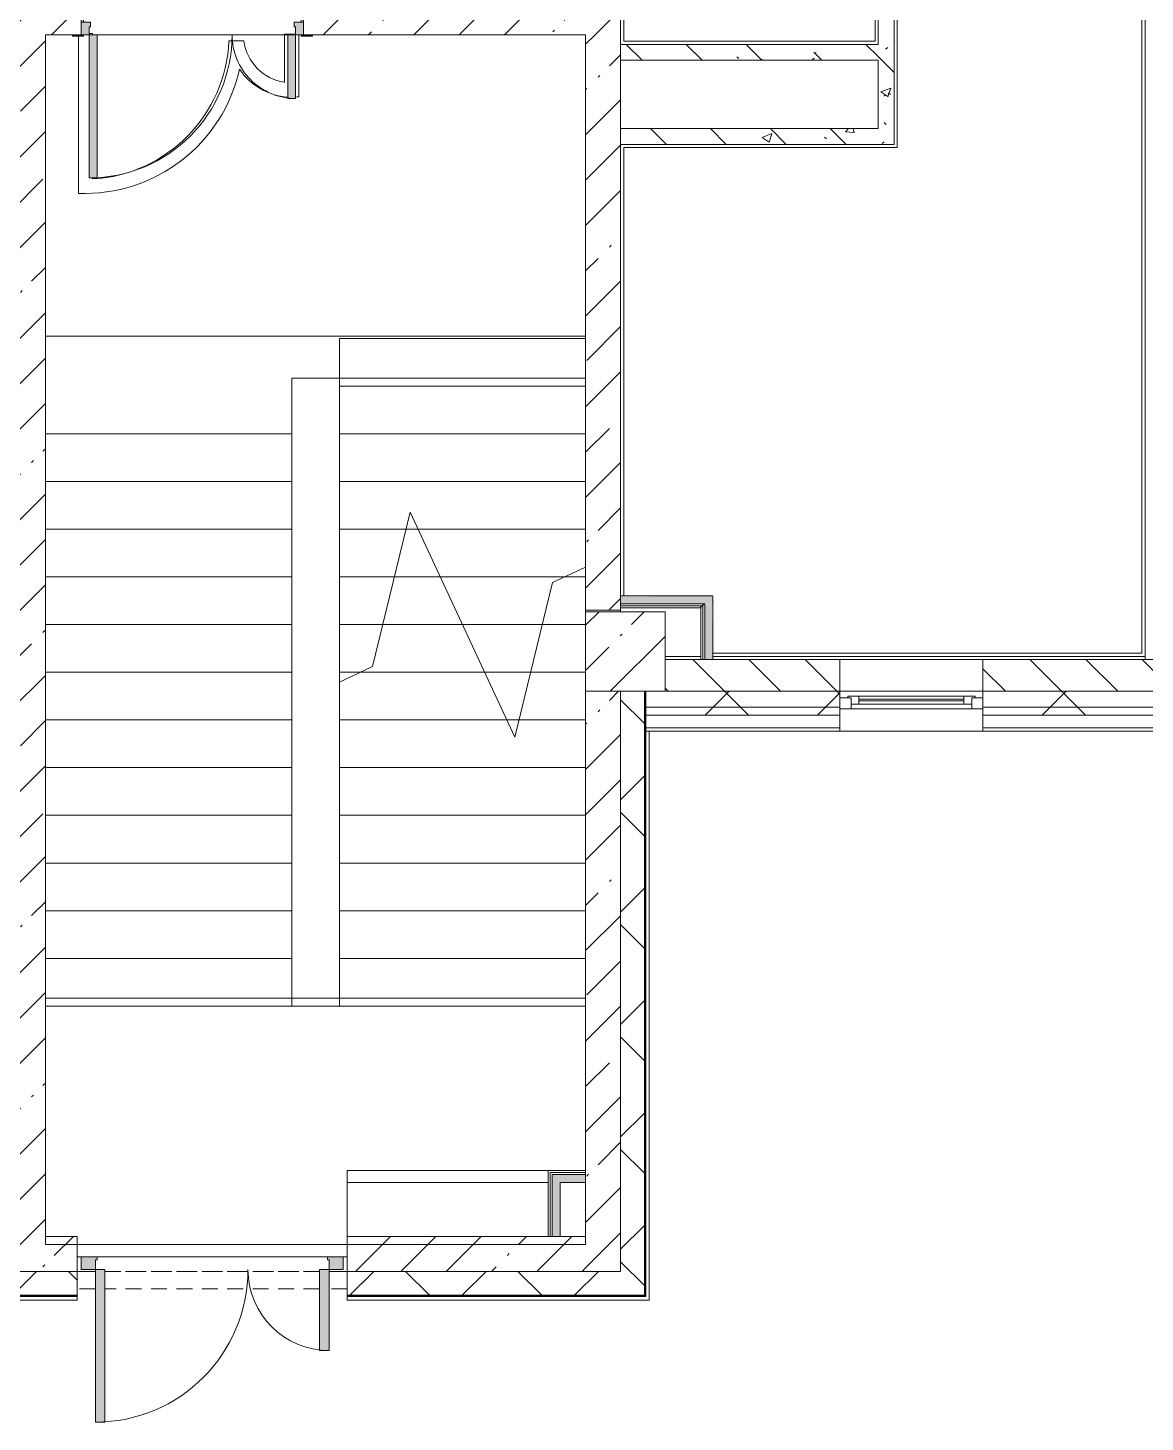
# Model space of a CAD drawing. Header units: millimetres. Extents: x -3377 to 186574, y -8553 to 29000.
# Drawn here: x 131534 to 138564, y -1048 to 7724 of the extents above; entities that cross this region are included whole.
import ezdxf

# ---------------------------------------------------------------- set-up
doc = ezdxf.new("R2010")
doc.units = ezdxf.units.MM
doc.linetypes.add('200_ШТРИХ__ш1_п0_6_', pattern=[160, 100, -60])
for name, color, linetype, lineweight in [('A-DETL-MBND-1', 7, '200_ШТРИХ__ш1_п0_6_', 9), ('A-GLAZ-2', 7, 'Continuous', 5), ('A-WALL', 7, 'Continuous', 9), ('A-WALL-4', 7, 'Continuous', 5), ('I-WALL-3', 7, 'Continuous', 5), ('S-COLS-2', 7, 'Continuous', 5), ('S-STRS-4', 7, 'Continuous', 5), ('S-STRS-MBND-2', 7, 'Continuous', 5)]:
    doc.layers.add(name, color=color, linetype=linetype, lineweight=lineweight)
for name, color, linetype, lineweight, true_color in [('A-DOOR-3', 7, 'Continuous', 5, 0xaaaaaa), ('A-DOOR-4', 7, 'Continuous', 5, 0xe2e2e2), ('A-DOOR-FRAM-2', 7, 'Continuous', 5, 0xe2e2e2), ('A-DOOR-FRAM-3', 7, 'Continuous', 5, 0xaaaaaa), ('A-FLOR-1', 7, 'Continuous', 5, 0xaaaaaa), ('A-WALL-6', 7, 'Continuous', 5, 0x737373), ('I-WALL-2', 7, 'Continuous', 9, 0xe7e7e7), ('I-WALL-5', 7, 'Continuous', 5, 0x787878)]:
    doc.layers.add(name, color=color, linetype=linetype, lineweight=lineweight, true_color=true_color)
pattern_1 = [(45, (59563.6, 0), (-285.1231, 285.1231), []), (45, (59848.73, 0), (-285.1231, 285.1231), [504.031, -100.806, 16.764, -84.042])]
pattern_2 = [(45, (59563.6, 0), (-353.5534, 353.5534), []), (135, (59563.6, 0), (-353.5534, -353.5534), [])]
pattern_3 = [(135, (59563.6, 0), (-377.1708, -377.1708), [533.4, -88.9, 17.78, -88.9]), (135, (59563.6, 376.94), (-377.1708, -377.1708), []), (50, (59563.6, 0), (637.6445, -55.7866), [66.675, -733.425]), (355, (59563.6, 0), (-123.3494, 668.699), [53.34, -586.74]), (100.451, (59616.75, -4.65), (514.299, 612.908), [56.665, -623.315]), (46.184, (59563.6, 177.8), (948.7764, -147.15), [100.012, -1100.137]), (96.636, (59642.7, 165.5), (830.909, 865.997), [84.998, -934.973]), (351.184, (59563.6, 177.8), (830.918, 865.988), [80.01, -880.11]), (21, (59652.5, 133.35), (530.6506, -357.9283), [66.675, -733.425]), (326, (59652.5, 133.35), (216.308, 644.6585), [53.34, -586.74]), (71.451, (59696.7, 103.5), (746.9596, 286.7243), [56.665, -623.315]), (37.5, (59563.6, 0), (10.8105, 295.9426), [16.764, -562.864, 16.764, -578.866, -588.962]), (37.5, (59563.6, 0), (10.8105, 295.9426), [-1175.258, 16.764, -572.198]), (7.5, (59563.6, 0), (233.8692, 350.6318), [16.764, -322.834, 16.764, -549.529, -224.472]), (7.5, (59563.6, 0), (233.8692, 350.6318), [-905.891, 16.764, -207.708]), (327.5, (59365.36, 0), (474.5678, -20.0513), [16.764, -205.486, 16.764, -676.656, -920.115]), (327.5, (59365.36, 0), (474.5678, -20.0513), [-915.67, 16.764, -903.351]), (317.5, (59276.46, 0), (518.4522, 88.9934), [16.764, -272.161, 16.764, -443.738, -653.415]), (317.5, (59276.46, 0), (518.4522, 88.9934), [-749.427, 16.764, -636.651])]
pattern_4 = [(45, (59563.6, 0), (-530.33, 530.33), []), (135, (59563.6, 0), (-530.33, -530.33), [])]

# ---------------------------------------------------------------- blocks, each defined once
blk = doc.blocks.new('BSC_Колонна _Прямоугольная - 500х500-V92-1_8_1_птичка')
at = {"layer": 'S-COLS-2'}
h = blk.add_hatch(dxfattribs=at)
h.set_pattern_fill('FP_112', color=256, style=0, pattern_type=2)
h.set_pattern_definition([(45, (-75730, -3800), (-285.1231, 285.1231), []), (45, (-75444.88, -3800), (-285.1231, 285.1231), [504.031, -100.806, 16.764, -84.042])])
h.paths.add_polyline_path([(120, -250), (250, -250), (250, 250), (-250, 250), (-250, -250), (-30, -250)])
for p, q in [((250, 250), (-250, 250)), ((-250, 250), (-250, -250)), ((250, -250), (250, 250)), ((-250, -250), (250, -250))]:
    blk.add_line(p, q, dxfattribs=at)
blk = doc.blocks.new('110_Дверь_СКБ_2Ст - Д-1_л_Лестничная клетка EIS60 2-32142534-1_8_1_птичка')
at = {"layer": 'A-DOOR-4'}
for points in [[(662.5, 1010), (612.5, 1010), (612.5, 110), (662.5, 110), (662.5, 786.4)], [(-587.5, 510), (-637.5, 510), (-637.5, 110), (-587.5, 110), (-587.5, 499.2)], [(712.5, 30), (697.5, 30), (699.6, -110), (712.5, -110)]]:
    blk.add_hatch(color=256, dxfattribs=at).paths.add_polyline_path(points)
h = blk.add_hatch(color=256, dxfattribs=at)
h.paths.add_polyline_path([(662.5, 110), (662.5, 60), (652.5, 60), (652.5, 30), (712.5, 32.6), (712.5, 110)])
h.paths.add_polyline_path([(-637.5, 110), (-687.5, 110), (-687.2, 30), (-627.5, 35.6), (-627.5, 60), (-637.5, 60), (-637.5, 104.8)])
at = {"layer": 'A-DOOR-FRAM-2'}
for points in [[(-672.5, 118), (-742.5, 118), (-742.5, 110), (-672.5, 110)], [(729.9, 118), (697.5, 118), (697.5, 110), (767.5, 110), (767.5, 118)], [(-672.5, 30), (-687.5, 30), (-687.4, -110), (-672.5, -110), (-672.5, -21.5)], [(-687.4, -110), (-742.5, -110.2), (-742.5, -118), (-672.5, -118), (-674.5, -110)], [(767.5, -110), (697.5, -110), (698.9, -118), (767.5, -118)]]:
    blk.add_hatch(color=256, dxfattribs=at).paths.add_polyline_path(points)
at = {"layer": 'A-DOOR-3'}
for p, q in [((662.5, 1010), (612.5, 1010)), ((612.5, 1010), (612.5, 110)), ((662.5, 110), (662.5, 1010)), ((-637.5, 510), (-637.5, 110)), ((-587.5, 510), (-637.5, 510)), ((-587.5, 110), (-587.5, 510)), ((-637.5, 110), (-587.5, 110)), ((612.5, 110), (662.5, 110))]:
    blk.add_line(p, q, dxfattribs=at)
for centre, radius, start, end in [((662.5, 110), 900, 90, 180), ((-637.5, 110), 400, 360, 90)]:
    blk.add_arc(centre, radius, start, end, dxfattribs=at)
at = {"layer": 'A-DOOR-FRAM-3'}
for p, q in [((-672.5, 118), (-742.5, 118)), ((-742.5, 118), (-742.5, 110)), ((-742.5, 110), (-672.5, 110)), ((-637.5, 110), (-687.5, 110)), ((-687.5, 110), (-687.5, 30)), ((-672.5, 110), (-672.5, 118)), ((-637.5, 60), (-637.5, 110)), ((662.5, 110), (662.5, 60)), ((712.5, 110), (662.5, 110)), ((767.5, 118), (697.5, 118)), ((697.5, 118), (697.5, 110)), ((697.5, 110), (767.5, 110)), ((712.5, 30), (712.5, 110)), ((767.5, 110), (767.5, 118)), ((-687.5, 30), (-627.5, 30)), ((-672.5, 30), (-687.5, 30)), ((-687.5, 30), (-687.5, -110)), ((-672.5, -110), (-672.5, 30)), ((-627.5, 60), (-637.5, 60)), ((-627.5, 30), (-627.5, 60)), ((662.5, 60), (652.5, 60)), ((652.5, 60), (652.5, 30)), ((652.5, 30), (712.5, 30)), ((712.5, 30), (697.5, 30)), ((697.5, 30), (697.5, -110)), ((712.5, -110), (712.5, 30)), ((-672.5, -110), (-742.5, -110)), ((-742.5, -110), (-742.5, -118)), ((-742.5, -118), (-672.5, -118)), ((-687.5, -110), (-672.5, -110)), ((-672.5, -118), (-672.5, -110)), ((697.5, -110), (712.5, -110)), ((767.5, -110), (697.5, -110)), ((697.5, -110), (697.5, -118)), ((697.5, -118), (767.5, -118)), ((767.5, -118), (767.5, -110))]:
    blk.add_line(p, q, dxfattribs=at)
blk = doc.blocks.new('120_Окно_СКБ_1Ст - 120_Окно_СКБ_1Ст 900х2500_h_-19906774-1_8_1_птичка')
at = {"layer": 'A-GLAZ-2'}
for p, q in [((-450, -75), (-450, -5)), ((-450, -5), (-380, -5)), ((450, -5), (-450, -5)), ((-380, -75), (-450, -75)), ((-450, -75), (-400, -75)), ((-380, -75), (-400, -75)), ((-400, -75), (-400, -85)), ((-400, -85), (400, -85)), ((400, -85), (-400, -85)), ((-380, -5), (-380, -75)), ((380, -35), (-380, -35)), ((-380, -35), (-380, -75)), ((-330, -85), (-330, -35)), ((-330, -55), (330, -55)), ((330, -65), (-330, -65)), ((330, -85), (330, -35)), ((380, -75), (380, -5)), ((380, -5), (450, -5)), ((380, -75), (380, -35)), ((450, -75), (380, -75)), ((400, -75), (380, -75)), ((400, -75), (450, -75)), ((400, -85), (400, -75)), ((450, -5), (450, -75))]:
    blk.add_line(p, q, dxfattribs=at)
blk = doc.blocks.new('110_Дверь_СКБ_2Ст_Наружная - ДН-1_л__ Двухстворчатая 1350 х3200 _ЛК_ в свету с верхним остеклением 2-V170-1_8_1_птичка')
at = {"layer": 'A-DOOR-4'}
for points in [[(694.5, 869), (694.5, -91), (754.5, -91), (754.5, 869)], [(-715.5, 419), (-715.5, -91), (-655.5, -91), (-655.5, 419)]]:
    blk.add_hatch(color=256, dxfattribs=at).paths.add_polyline_path(points)
h = blk.add_hatch(color=256, dxfattribs=at)
h.paths.add_polyline_path([(-805.5, -91), (-805.5, -171), (-705.5, -171), (-705.5, -151), (-715.5, -151), (-715.5, -91), (-780.5, -91)])
h.paths.add_polyline_path([(774.2, -91), (754.5, -91), (754.5, -151), (744.5, -151), (744.5, -171), (844.5, -171), (844.5, -91)])
at = {"layer": 'A-DOOR-3'}
for p, q in [((754.5, 869), (694.5, 869)), ((694.5, 869), (694.5, -91)), ((754.5, -91), (754.5, 869)), ((-715.5, 419), (-715.5, -91)), ((-655.5, 419), (-715.5, 419)), ((-655.5, -91), (-655.5, 419)), ((-715.5, -91), (-655.5, -91)), ((694.5, -91), (754.5, -91))]:
    blk.add_line(p, q, dxfattribs=at)
for centre, radius, start, end in [((754.5, -91), 960, 90, 180), ((-715.5, -91), 510, 0, 90)]:
    blk.add_arc(centre, radius, start, end, dxfattribs=at)
at = {"layer": 'A-DOOR-FRAM-3'}
for p, q in [((-715.5, -91), (-805.5, -91)), ((-805.5, -91), (-805.5, -171)), ((-805.5, -171), (-705.5, -171)), ((-715.5, -151), (-715.5, -91)), ((-705.5, -151), (-715.5, -151)), ((-705.5, -171), (-705.5, -151)), ((754.5, -151), (744.5, -151)), ((744.5, -151), (744.5, -171)), ((744.5, -171), (844.5, -171)), ((754.5, -91), (754.5, -151)), ((844.5, -91), (754.5, -91)), ((844.5, -171), (844.5, -91))]:
    blk.add_line(p, q, dxfattribs=at)
blk = doc.blocks.new('Зашивка приборов отопления5 - Зашивка приборов отопления-33272456-1_8_1_птичка')
at = {"layer": 'A-WALL-4'}
for p, q in [((75245, 535), (73980, 535)), ((73980, 535), (73980, 460)), ((75245, 460), (73980, 460)), ((73980, 460), (73980, 120)), ((73980, 460), (75245, 460))]:
    blk.add_line(p, q, dxfattribs=at)

msp = doc.modelspace()

# ---------------------------------------------------------------- hatches: boundary and pattern name
at = {"layer": 'A-WALL-4'}
h = msp.add_hatch(dxfattribs=at)
h.set_pattern_fill('FP_100', color=256, style=0, pattern_type=2)
h.set_pattern_definition([(135, (59563.6, 0), (-176.7767, -176.7767), [])])
h.paths.add_polyline_path([(135656.8, 3550), (136643.6, 3550), (136643.6, 3750), (135543.6, 3750), (135543.6, 3550)])
h.paths.add_polyline_path([(138564.1, 3550), (138744.1, 3550), (138744.1, 3750), (137543.6, 3750), (137543.6, 3550), (138445.2, 3550)])
h.paths.add_polyline_path([(143663.6, 3550), (143763.6, 3550), (143763.6, 3750), (143663.6, 3750), (143663.6, 3554.3)])
h.paths.add_polyline_path([(139644.1, 3550), (139913.6, 3550), (139913.6, 3750), (139644.1, 3750), (139644.1, 3727.7)])
h.paths.add_polyline_path([(141563.6, 3550), (141563.6, 3750), (140413.6, 3750), (140413.6, 3550)])
h = msp.add_hatch(dxfattribs=at)
h.set_pattern_fill('FP_118', color=256, style=0, pattern_type=2)
h.set_pattern_definition(pattern_2)
h.paths.add_polyline_path([(135263.6, -250), (135413.6, -250), (135413.6, 3550), (135263.6, 3550), (135263.6, -210)])
h = msp.add_hatch(dxfattribs=at)
h.set_pattern_fill('FP_118', color=256, style=0, pattern_type=2)
h.set_pattern_definition(pattern_2)
h.paths.add_polyline_path([(144022.1, 3450), (144363.6, 3450), (144363.6, 3550), (143663.6, 3550), (143663.6, 3450), (143763.6, 3450)])
h.paths.add_polyline_path([(136586.3, 3450), (136643.6, 3455.7), (136643.6, 3550), (135421.6, 3546.3), (135421.6, 3450), (136181.8, 3450)])
h.paths.add_polyline_path([(137543.6, 3450), (138744.1, 3450), (138744.1, 3550), (137543.6, 3550), (137543.6, 3466.9)])
h.paths.add_polyline_path([(140304.2, 3450), (141563.6, 3450), (141563.6, 3550), (139644.1, 3550), (139644.1, 3450)])
h = msp.add_hatch(dxfattribs=at)
h.set_pattern_fill('FP_118', color=256, style=0, pattern_type=2)
h.set_pattern_definition(pattern_2)
h.paths.add_polyline_path([(143663.6, 3400), (144413.6, 3400), (144413.6, 3450), (143663.6, 3450), (143663.6, 3440)])
h.paths.add_polyline_path([(136586.3, 3400), (136643.6, 3400), (136643.6, 3450), (135421.6, 3450), (135421.6, 3400), (135656.8, 3400)])
h.paths.add_polyline_path([(138445.2, 3400), (138744.1, 3400), (138744.1, 3450), (137543.6, 3450), (137543.6, 3400)])
h.paths.add_polyline_path([(139644.1, 3400), (141563.6, 3400), (141563.6, 3450), (139644.1, 3450), (139644.1, 3440)])
h = msp.add_hatch(dxfattribs=at)
h.set_pattern_fill('FP_118', color=256, style=0, pattern_type=2)
h.set_pattern_definition(pattern_2)
h.paths.add_polyline_path([(135257.4, -250), (135263.6, -250), (135263.6, -100), (133543.6, -100), (133543.6, -250), (135255.7, -250)])
h.paths.add_polyline_path([(127291.5, -250), (130223.6, -250), (130223.6, -100), (126623.6, -100), (126623.6, -250)])
h.paths.add_polyline_path([(131799.7, -250), (131843.6, -250), (131843.6, -100), (131123.6, -101.8), (131123.6, -250), (131643.6, -250)])
h.paths.add_polyline_path([(121173.6, -250), (121173.6, -100), (120473.6, -100), (120473.6, -250), (120785.2, -250)])
h.paths.add_polyline_path([(123273.6, -250), (123823.6, -250), (123823.6, -100), (123273.6, -100), (123273.6, -121.3)])
h.paths.add_polyline_path([(119573.6, -250), (119573.6, -100), (118823.6, -100), (118823.6, -250)])
h.paths.add_polyline_path([(116723.6, -250), (116723.6, -100), (115973.6, -100), (115973.6, -250), (116137.8, -250)])
h.paths.add_polyline_path([(124723.6, -250), (125723.6, -250), (125723.6, -100), (124723.6, -100), (124723.6, -118)])
h.paths.add_polyline_path([(112419.9, -250), (112873.6, -250), (112873.6, -100), (111435.1, -100), (111435.1, -250), (111490.4, -250)])
h.paths.add_polyline_path([(109335.1, -250), (109335.1, -100), (108623.6, -100), (108623.6, -250), (108702, -250)])
h.paths.add_polyline_path([(107723.6, -250), (107723.6, -100), (106973.6, -100), (106973.6, -250)])
h.paths.add_polyline_path([(103873.6, -250), (103873.6, -100), (102301.2, -100), (102301.2, -250), (103125.2, -250)])
h.paths.add_polyline_path([(98603.6, -250), (98603.6, -100), (97954.6, -100), (97954.6, -250), (98477.8, -250)])
h.paths.add_polyline_path([(99503.6, -250), (100201.2, -250), (100201.2, -100), (99503.6, -100), (99503.6, -180.4)])
at = {"layer": 'I-WALL-2'}
for points in [[(135263.6, 4100), (135843, 4100), (135838, 4150), (135263.6, 4145)], [(135843, 3750), (135838, 4100), (135793, 4095.2), (135793, 3750)], [(135043.6, 460), (135043.6, 510), (134833.6, 510), (134833.6, 460), (134944.8, 460)], [(134883.6, 120), (134883.6, 460), (134833.6, 460), (134833.6, 120)]]:
    msp.add_hatch(color=256, dxfattribs=at).paths.add_polyline_path(points)
at = {"layer": 'I-WALL-3'}
h = msp.add_hatch(dxfattribs=at)
h.set_pattern_fill('FP_99', color=256, style=0, pattern_type=2)
h.set_pattern_definition(pattern_1)
h.paths.add_polyline_path([(131643.6, -100), (131643.6, 7900), (131423.6, 7900), (131423.6, -100)])
h = msp.add_hatch(dxfattribs=at)
h.set_pattern_fill('FP_99', color=256, style=0, pattern_type=2)
h.set_pattern_definition(pattern_1)
h.paths.add_polyline_path([(131643.6, 7680), (131868.6, 7680), (131868.6, 7900), (131643.6, 7900), (131643.6, 7708.9)])
h.paths.add_polyline_path([(135043.6, 7680), (135263.6, 7680), (135263.6, 7900), (133268.6, 7900), (133268.6, 7680), (135023.6, 7680)])
h = msp.add_hatch(dxfattribs=at)
h.set_pattern_fill('FP_99', color=256, style=0, pattern_type=2)
h.set_pattern_definition(pattern_1)
h.paths.add_polyline_path([(135043.6, 4060), (135263.6, 4060), (135263.6, 7680), (135043.6, 7680), (135043.6, 4095.2)])
h = msp.add_hatch(dxfattribs=at)
h.set_pattern_fill('FP_208', color=256, style=0, pattern_type=2)
h.set_pattern_definition(pattern_4)
h.paths.add_polyline_path([(135780.5, 4087.5), (135793, 4087.5), (135793, 4100), (135263.6, 4095.2), (135263.6, 4087.5), (135656.8, 4087.5)])
h = msp.add_hatch(dxfattribs=at)
h.set_pattern_fill('FP_208', color=256, style=0, pattern_type=2)
h.set_pattern_definition(pattern_4)
h.paths.add_polyline_path([(135780.5, 4075), (135780.5, 4087.5), (135263.6, 4087.5), (135263.6, 4075), (135768, 4075)])
h = msp.add_hatch(dxfattribs=at)
h.set_pattern_fill('FP_99', color=256, style=0, pattern_type=2)
h.set_pattern_definition(pattern_1)
h.paths.add_polyline_path([(135263.6, -100), (135263.6, 3550), (135043.6, 3550), (135043.6, -100)])
h = msp.add_hatch(dxfattribs=at)
h.set_pattern_fill('FP_99', color=256, style=0, pattern_type=2)
h.set_pattern_definition(pattern_1)
h.paths.add_polyline_path([(135043.6, -100), (135043.6, 120), (133543.6, 120), (133543.6, -100), (134727.3, -100)])
h.paths.add_polyline_path([(131843.6, -100), (131843.6, 120), (131643.6, 120), (131643.6, -100)])
at = {"layer": 'I-WALL-5'}
h = msp.add_hatch(dxfattribs=at)
h.set_pattern_fill('FP_129', color=256, style=0, pattern_type=2)
h.set_pattern_definition(pattern_3)
h.paths.add_polyline_path([(136984.5, 7090.6), (136984.5, 9100), (136884.5, 9100), (136884.5, 7090.6)])
h = msp.add_hatch(dxfattribs=at)
h.set_pattern_fill('FP_129', color=256, style=0, pattern_type=2)
h.set_pattern_definition(pattern_3)
h.paths.add_polyline_path([(135560, 7520.6), (136884.5, 7520.6), (136884.5, 7620.6), (135263.6, 7620.6), (135263.6, 7520.6), (135283.6, 7520.6)])
h = msp.add_hatch(dxfattribs=at)
h.set_pattern_fill('FP_129', color=256, style=0, pattern_type=2)
h.set_pattern_definition(pattern_3)
h.paths.add_polyline_path([(135263.6, 6990.6), (136984.5, 6990.6), (136984.5, 7090.6), (135263.6, 7090.6)])

# ---------------------------------------------------------------- linework, layer by layer
at = {"layer": 'A-DETL-MBND-1'}
for p, q in [((131843.6, -100), (131958.6, -100)), ((131958.6, -100), (131843.6, -100)), ((132018.6, -100), (133368.6, -100)), ((133368.6, -100), (132018.6, -100)), ((133428.6, -100), (133543.6, -100)), ((133543.6, -100), (133428.6, -100)), ((131958.6, -210), (131843.6, -210)), ((133368.6, -210), (132018.6, -210)), ((133543.6, -210), (133428.6, -210))]:
    msp.add_line(p, q, dxfattribs=at)
at = {"layer": 'A-FLOR-1'}
for p, q in [((135283.6, 9080), (135283.6, 7640.6)), ((136864.5, 7640.6), (136864.5, 9080)), ((137004.5, 9080), (137004.5, 6970.6)), ((138544.1, 3790), (138544.1, 9080)), ((131851.2, 7672), (131851.2, 6682.9)), ((131941.2, 7688.2), (131918.6, 7688.2)), ((131941.2, 7680), (131941.2, 7688.2)), ((132892.5, 7642.2), (132799, 7642.2)), ((133218.6, 7685.2), (133148.9, 7685.2)), ((133148.9, 7685.2), (133148.9, 7381.5)), ((133238.9, 7290.8), (133238.9, 7680)), ((135283.6, 7640.6), (136864.5, 7640.6)), ((137004.5, 6970.6), (135283.6, 6970.6)), ((135283.6, 6970.6), (135283.6, 4150)), ((131941.2, 6773.6), (131941.2, 6780)), ((135043.6, 5783.8), (131643.6, 5783.8)), ((135043.6, 4060), (135043.6, 4050)), ((135263.6, 4060), (135263.6, 4050)), ((135843, 3790), (138544.1, 3790)), ((131643.6, 1620), (135043.6, 1620)), ((131868.6, -8), (131843.6, -8)), ((133418.6, -8), (131968.6, -8)), ((133543.6, -8), (133518.6, -8))]:
    msp.add_line(p, q, dxfattribs=at)
for centre, radius, start, end in [((131889.9, 7682.2), 910, 273.23752, 357.48069), ((133193.9, 7682.2), 304, 187.56084, 261.48743), ((131889.9, 7682.2), 1000, 267.78741, 347.3989), ((133193.9, 7682.2), 394, 213.62195, 266.31806), ((133193.9, 7682.2), 394, 273.6096, 276.55825)]:
    msp.add_arc(centre, radius, start, end, dxfattribs=at)
at = {"layer": 'A-WALL'}
for p, q in [((135263.6, 7620.6), (135263.6, 7520.6)), ((135263.6, 7090.6), (135263.6, 6990.6)), ((135263.6, 4150), (135263.6, 4075)), ((135793, 4100), (135263.6, 4100)), ((135780.5, 4087.5), (135263.6, 4087.5)), ((135780.5, 3750), (135780.5, 4087.5)), ((135793, 3750), (135793, 4100)), ((138564.1, 3750), (138664.1, 3750)), ((135263.6, -100), (135263.6, 3550)), ((135413.6, -250), (135413.6, 3550)), ((135416.6, -253), (135416.6, 3550)), ((135421.6, 3550), (135421.6, 3300)), ((136643.6, 3550), (135543.6, 3550)), ((138744.1, 3550), (137543.6, 3550)), ((135421.6, 3450), (136643.6, 3450)), ((137543.6, 3450), (138744.1, 3450)), ((135421.6, 3400), (136643.6, 3400)), ((137543.6, 3400), (138744.1, 3400)), ((135421.6, 3320), (136643.6, 3320)), ((137543.6, 3320), (138744.1, 3320)), ((135043.6, 460), (135043.6, 535)), ((134821.1, 522.5), (135043.6, 522.5)), ((134821.1, 120), (134821.1, 522.5)), ((134833.6, 510), (135043.6, 510)), ((134833.6, 120), (134833.6, 510)), ((134808.6, 120), (134883.6, 120)), ((131843.6, -100), (131643.6, -100)), ((135043.6, -100), (133543.6, -100)), ((131123.6, -250), (131843.6, -250)), ((131123.6, -253), (131843.6, -253)), ((133543.6, -250), (135413.6, -250)), ((133543.6, -253), (135416.6, -253))]:
    msp.add_line(p, q, dxfattribs=at)
at = {"layer": 'A-WALL-4'}
for p, q in [((138564.1, 3750), (135543.6, 3750)), ((136643.6, 3300), (136643.6, 3750)), ((137543.6, 3750), (137543.6, 3300)), ((135421.6, 3300), (144513.6, 3300)), ((135421.6, -258), (135421.6, 3300)), ((135443.6, 3300), (135443.6, -280)), ((131643.6, -100), (131423.6, -100)), ((131843.6, -280), (131843.6, -100)), ((133543.6, -100), (133543.6, -280)), ((135263.6, -100), (135043.6, -100)), ((123823.6, -258), (131843.6, -258)), ((133543.6, -258), (135421.6, -258)), ((135443.6, -280), (133543.6, -280))]:
    msp.add_line(p, q, dxfattribs=at)
at = {"layer": 'A-WALL-6'}
msp.add_line((131843.6, -280), (59273.6, -280), dxfattribs=at)
at = {"layer": 'I-WALL-3'}
for p, q in [((136884.5, 9100), (136884.5, 7620.6)), ((136984.5, 6990.6), (136984.5, 9100)), ((138564.1, 9100), (138564.1, 3750)), ((135263.6, 7620.6), (135263.6, 7900)), ((131643.6, 120), (131643.6, 7680)), ((131643.6, 7680), (131813.6, 7680)), ((133148.9, 7680), (131968.6, 7680)), ((133323.6, 7680), (135043.6, 7680)), ((135043.6, 7680), (135043.6, 4060)), ((136884.5, 7620.6), (135263.6, 7620.6)), ((135263.6, 7090.6), (135263.6, 7520.6)), ((135263.6, 7520.6), (136884.5, 7520.6)), ((136884.5, 7520.6), (136884.5, 7090.6)), ((136884.5, 7090.6), (135263.6, 7090.6)), ((135263.6, 4150), (135263.6, 6990.6)), ((135263.6, 6990.6), (136984.5, 6990.6)), ((135843, 4150), (135263.6, 4150)), ((135843, 3750), (135843, 4150)), ((135043.6, 4060), (135263.6, 4060)), ((135263.6, 4060), (135263.6, 4075)), ((135263.6, 4075), (135768, 4075)), ((135768, 4075), (135768, 3750)), ((135543.6, 3770), (135768, 3770)), ((135768, 3750), (135843, 3750)), ((135843, 3770), (138564.1, 3770)), ((135043.6, 3550), (135043.6, 535)), ((137543.6, 3550), (136643.6, 3550)), ((135043.6, 535), (134808.6, 535)), ((134808.6, 535), (134808.6, 120)), ((134883.6, 460), (135043.6, 460)), ((134883.6, 120), (134883.6, 460)), ((135043.6, 460), (135043.6, 120)), ((131843.6, 120), (131643.6, 120)), ((131843.6, -100), (131843.6, 120)), ((134808.6, 120), (133543.6, 120)), ((133543.6, 120), (133543.6, -100)), ((135043.6, 120), (134883.6, 120)), ((135043.6, -100), (135263.6, -100))]:
    msp.add_line(p, q, dxfattribs=at)
at = {"layer": 'S-STRS-4'}
for p, q in [((135043.6, 5769.7), (133493.6, 5769.7)), ((133493.6, 5769.7), (133493.6, 5469.7)), ((135043.6, 5769.7), (133493.6, 5769.7)), ((133493.6, 5469.7), (133493.6, 5169.7)), ((135043.6, 5469.7), (133493.6, 5469.7)), ((135043.6, 5469.7), (133493.6, 5469.7)), ((133493.6, 5169.7), (133493.6, 4869.7)), ((135043.6, 5169.7), (133493.6, 5169.7)), ((135043.6, 5169.7), (133493.6, 5169.7)), ((133493.6, 4869.7), (133493.6, 4569.7)), ((135043.6, 4869.7), (133493.6, 4869.7)), ((135043.6, 4869.7), (133493.6, 4869.7)), ((133493.6, 4569.7), (133493.6, 4269.7)), ((133912.2, 4569.7), (133493.6, 4569.7)), ((133912.2, 4569.7), (133493.6, 4569.7)), ((135043.6, 4569.7), (133988.8, 4569.7)), ((135043.6, 4569.7), (133988.8, 4569.7)), ((133493.6, 4269.7), (133493.6, 3969.7)), ((133839.3, 4269.7), (133493.6, 4269.7)), ((133839.3, 4269.7), (133493.6, 4269.7)), ((134912, 4269.7), (134128.7, 4269.7)), ((134912, 4269.7), (134128.7, 4269.7)), ((133493.6, 3969.7), (133493.6, 3669.7)), ((133766.4, 3969.7), (133493.6, 3969.7)), ((133766.4, 3969.7), (133493.6, 3969.7)), ((134770.9, 3969.7), (134268.6, 3969.7)), ((134770.9, 3969.7), (134268.6, 3969.7)), ((133493.6, 3669.7), (133493.6, 3608.3)), ((133625.3, 3669.7), (133493.6, 3669.7)), ((133625.3, 3669.7), (133493.6, 3669.7)), ((134697.9, 3669.7), (134408.5, 3669.7)), ((134697.9, 3669.7), (134408.5, 3669.7)), ((134625, 3369.7), (134548.4, 3369.7)), ((134625, 3369.7), (134548.4, 3369.7))]:
    msp.add_line(p, q, dxfattribs=at)
at = {"layer": 'S-STRS-MBND-2'}
for p, q in [((131643.6, 7680), (131643.6, 5169.7)), ((135043.6, 7680), (131643.6, 7680)), ((135043.6, 5520), (135043.6, 7680)), ((133193.6, 5520), (135043.6, 5520)), ((133193.6, 5169.7), (133193.6, 5520)), ((131643.6, 5169.7), (133193.6, 5169.7)), ((131643.6, 1569.7), (131643.6, 5169.7)), ((131643.6, 5169.7), (133193.6, 5169.7)), ((133193.6, 1569.7), (133193.6, 5169.7)), ((131643.6, 4869.7), (133193.6, 4869.7)), ((131643.6, 4869.7), (133193.6, 4869.7)), ((133702.2, 3705.6), (133938.4, 4677.8)), ((133938.4, 4677.8), (134598.8, 3261.7)), ((131643.6, 4569.7), (133193.6, 4569.7)), ((131643.6, 4569.7), (133193.6, 4569.7)), ((133988.8, 4569.7), (133912.2, 4569.7)), ((133988.8, 4569.7), (133912.2, 4569.7)), ((134835.1, 4233.8), (135043.6, 4331.1)), ((131643.6, 4269.7), (133193.6, 4269.7)), ((131643.6, 4269.7), (133193.6, 4269.7)), ((134128.7, 4269.7), (133839.3, 4269.7)), ((134128.7, 4269.7), (133839.3, 4269.7)), ((134598.8, 3261.7), (134835.1, 4233.8)), ((135043.6, 4269.7), (134912, 4269.7)), ((135043.6, 4269.7), (134912, 4269.7)), ((135043.6, 4060), (135043.6, 4050)), ((131643.6, 3969.7), (133193.6, 3969.7)), ((131643.6, 3969.7), (133193.6, 3969.7)), ((134268.6, 3969.7), (133766.4, 3969.7)), ((134268.6, 3969.7), (133766.4, 3969.7)), ((135043.6, 3969.7), (134770.9, 3969.7)), ((135043.6, 3969.7), (134770.9, 3969.7)), ((133493.6, 3608.3), (133702.2, 3705.6)), ((131643.6, 3669.7), (133193.6, 3669.7)), ((131643.6, 3669.7), (133193.6, 3669.7)), ((133493.6, 3608.3), (133493.6, 1569.7)), ((134408.5, 3669.7), (133625.3, 3669.7)), ((134408.5, 3669.7), (133625.3, 3669.7)), ((135043.6, 3669.7), (134697.9, 3669.7)), ((135043.6, 3669.7), (134697.9, 3669.7)), ((135043.6, 3550), (135043.6, 1569.7)), ((131643.6, 3369.7), (133193.6, 3369.7)), ((131643.6, 3369.7), (133193.6, 3369.7)), ((134548.4, 3369.7), (133493.6, 3369.7)), ((134548.4, 3369.7), (133493.6, 3369.7)), ((135043.6, 3369.7), (134625, 3369.7)), ((135043.6, 3369.7), (134625, 3369.7)), ((131643.6, 3069.7), (133193.6, 3069.7)), ((131643.6, 3069.7), (133193.6, 3069.7)), ((135043.6, 3069.7), (133493.6, 3069.7)), ((135043.6, 3069.7), (133493.6, 3069.7)), ((131643.6, 2769.7), (133193.6, 2769.7)), ((131643.6, 2769.7), (133193.6, 2769.7)), ((135043.6, 2769.7), (133493.6, 2769.7)), ((135043.6, 2769.7), (133493.6, 2769.7)), ((131643.6, 2469.7), (133193.6, 2469.7)), ((131643.6, 2469.7), (133193.6, 2469.7)), ((135043.6, 2469.7), (133493.6, 2469.7)), ((135043.6, 2469.7), (133493.6, 2469.7)), ((131643.6, 2169.7), (133193.6, 2169.7)), ((131643.6, 2169.7), (133193.6, 2169.7)), ((135043.6, 2169.7), (133493.6, 2169.7)), ((135043.6, 2169.7), (133493.6, 2169.7)), ((131643.6, 1869.7), (133193.6, 1869.7)), ((131643.6, 1869.7), (133193.6, 1869.7)), ((135043.6, 1869.7), (133493.6, 1869.7)), ((135043.6, 1869.7), (133493.6, 1869.7)), ((131643.6, 1569.7), (131643.6, 69.7)), ((131643.6, 1569.7), (133193.6, 1569.7)), ((131643.6, 1569.7), (133193.6, 1569.7)), ((133493.6, 1569.7), (133193.6, 1569.7)), ((135043.6, 1569.7), (133493.6, 1569.7)), ((135043.6, 1569.7), (133493.6, 1569.7)), ((135043.6, 69.7), (135043.6, 1569.7)), ((131643.6, 69.7), (135043.6, 69.7))]:
    msp.add_line(p, q, dxfattribs=at)

# ---------------------------------------------------------------- block references
at = {"layer": 'A-DOOR-3', "rotation": 180}
for name, p in [('110_Дверь_СКБ_2Ст - Д-1_л_Лестничная клетка EIS60 2-32142534-1_8_1_птичка', (132581.1, 7790)), ('110_Дверь_СКБ_2Ст_Наружная - ДН-1_л__ Двухстворчатая 1350 х3200 _ЛК_ в свету с верхним остеклением 2-V170-1_8_1_птичка', (132713.1, -179))]:
    msp.add_blockref(name, p, dxfattribs=at)
at = {"layer": 'A-GLAZ-2', "rotation": 180}
msp.add_blockref('120_Окно_СКБ_1Ст - 120_Окно_СКБ_1Ст 900х2500_h_-19906774-1_8_1_птичка', (137093.6, 3435), dxfattribs=at)
at = {"layer": 'A-WALL-4'}
msp.add_blockref('Зашивка приборов отопления5 - Зашивка приборов отопления-33272456-1_8_1_птичка', (59563.6, 0), dxfattribs=at)
at = {"layer": 'S-COLS-2'}
msp.add_blockref('BSC_Колонна _Прямоугольная - 500х500-V92-1_8_1_птичка', (135293.6, 3800), dxfattribs=at)

doc.saveas('drawing.dxf')
